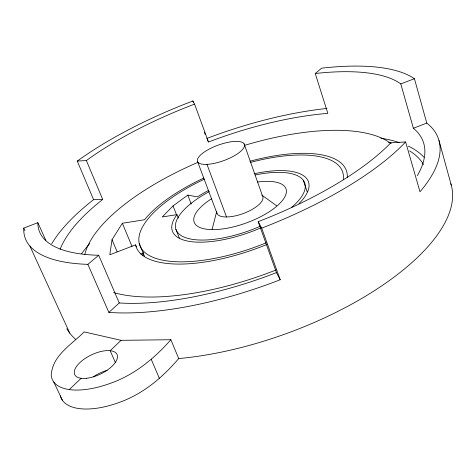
<?xml version="1.0" encoding="UTF-8"?>
<svg xmlns="http://www.w3.org/2000/svg" width="475" height="475" viewBox="0 0 475 475"><rect width="100%" height="100%" fill="white"/><g stroke="black" fill="none" stroke-linecap="round" stroke-linejoin="round"><path stroke-width="0.71" d="M142.904 255.758L143.189 252.148M203.834 178.054A111.821 42.637 -20 0 0 144.519 219.753L122.366 223.25L112.029 239.697L109.808 254.784L135.565 244.868A111.821 42.637 -20 0 0 267.009 244.429M212.105 229.395L216.642 211.719M60.319 395.871A62.362 29.123 -25.3 0 0 119.278 402.402C143.046 394.018 162.527 377.5 178.695 358.56A205.521 85.91 -20 0 0 374.906 290.368A205.521 85.91 -20 0 0 450.828 183.7M208.555 190.416A72.378 27.52 -20 0 0 197.44 196.882L187.791 195.094L173.048 205.907L162.254 216.956L176.991 214.629A72.378 27.52 -20 0 0 189.709 241.437A72.378 27.52 -20 0 0 260.906 227.81M170.881 339.732L121.066 340.326L84.17 331.906C71.725 344.488 52.078 355.621 51.235 375.404A62.86 28.274 -25 0 0 110.651 383.224C134.52 374.799 154.31 358.506 170.881 339.732L178.695 358.56M69.273 389.583L81.154 378.284M121.066 340.326L110.147 350.71L115.389 362.52M108.87 312.407L119.255 302.967A193.907 73.079 -20 0 0 276.474 272.603L280.197 279.757A209.226 79.04 -20 0 1 108.87 312.407L87.869 264.343A213.079 71.6 -20 0 1 23.75 228.089L37.869 222.692A197.458 66.191 -20 0 0 98.705 255.253L119.255 302.967M87.869 264.343L98.705 255.253M207.266 139.68L208.483 142.013A193.907 73.079 -20 0 1 327.833 113.359L315.24 73.512L321.581 68.192A213.079 71.6 -20 0 1 414.432 78.707L426.77 123.09A209.226 79.04 -20 0 1 419.989 191.757L405.62 141.954L390.771 142.821A197.458 66.191 -20 0 1 258.186 221.659L276.474 272.603M417.335 175.661A193.907 73.079 -20 0 0 413.381 128.238L426.77 123.09M315.24 73.512A197.458 66.191 -20 0 1 400.799 83.921L414.432 78.707M140.57 253.994L143.503 253.579M77.259 161.09L86.391 160.556A197.458 66.191 -20 0 1 194.56 104.12L192.868 100.991A213.079 71.6 -20 0 0 77.259 161.09L93.581 199.678A209.226 79.04 -20 0 0 51.757 243.752M93.581 199.678L102.701 199.458L86.391 160.556M261.719 195.047L276.646 205.77M258.186 221.659L261.695 228.137L280.197 279.757M53.77 382.007L62.54 400.484M23.75 228.089L24.967 230.749M29.913 246.062L69.772 333.141M37.869 222.692L45.784 240.285M151.276 359.415L159.434 378.492M112.029 239.697L117.129 251.762M122.366 223.25L132.026 246.513M135.565 244.868L136.39 246.863M139.24 243.449L144.453 256.114M175.916 229.324L179.342 238.028M176.991 214.629L178.321 218.031M173.048 205.907L176.563 214.884M187.791 195.094L191.205 204.001M197.594 161.619L217.027 213.495M206.993 164.362L226.527 216.974M194.56 104.12L208.483 142.013M192.868 100.991L193.378 102.38M204.363 132.258L205.129 134.342M244.097 143.836L262.521 195.973A24.409 9.262 -20 0 1 242.654 213.756A24.409 9.262 -20 0 1 216.725 212.313M303.299 180.263L307.165 191.805M400.799 83.921L413.381 128.238M438.965 140.458L451.25 185.107M255.241 174.96A68.448 26.018 -20 0 1 291.555 207.427M259.962 226.361A68.448 26.018 -20 0 1 180.583 235.202A68.448 26.018 -20 0 1 209.368 191.567M250.396 162.432A107.861 41.117 -20 0 1 343.318 179.586M266.214 242.784A107.861 41.117 -20 0 1 143.598 251.281A107.861 41.117 -20 0 1 204.499 179.134M254.137 173.767A72.378 27.52 -20 0 1 298.929 203.674M249.927 161.251A111.821 42.637 -20 0 1 347.302 177.276M276.064 269.978A167.77 64.368 -20 0 1 113.608 292.558M84.829 254.386A167.77 64.368 -20 0 1 197.98 162.325M244.589 145.362A167.77 64.368 -20 0 1 390.836 143.462M388.532 142.417A186.782 74.872 -20 0 1 391.198 143.135M409.628 150.919A186.782 74.872 -20 0 1 423.48 164.558M81.593 253.715A191.841 76.956 -20 0 1 89.674 243.633M380.831 138.189A191.841 76.956 -20 0 1 399.398 142.589M408.185 146.086A191.841 76.956 -20 0 1 424.009 157.32M75.721 339.405A205.521 85.91 -20 0 1 66.785 328.688M206.661 138.51A209.226 79.04 -20 0 1 326.978 108.454M405.62 141.954A213.079 71.6 -20 0 1 261.695 228.137M60.093 249.328A193.907 73.079 -20 0 1 102.701 199.458M93.254 376.859A23.233 10.925 -25.8 0 1 107.154 370.304M257.468 182.038A48.848 18.555 -20 0 1 279.294 203.912A48.848 18.555 -20 0 1 208.875 229.478A48.848 18.555 -20 0 1 211.832 198.609M207.706 164.32A24.926 8.229 -20 0 0 244.465 145.991A24.926 8.229 -20 0 0 210.627 148.36A24.926 8.229 -20 0 0 207.706 164.32M86.42 378.29A23.423 10.604 -25.6 0 0 117.438 355.876A23.423 10.604 -25.6 0 0 83.76 359.403A23.423 10.604 -25.6 0 0 86.42 378.29"/></g></svg>
